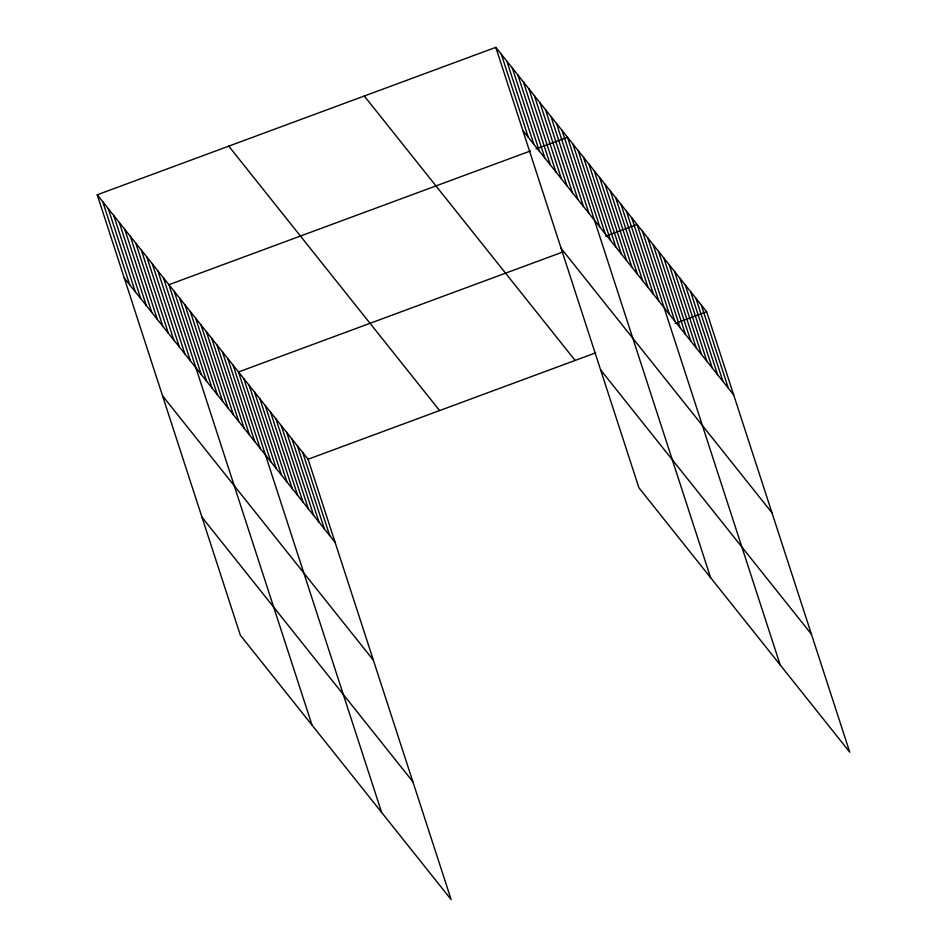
<?xml version="1.0" encoding="UTF-8"?>
<svg xmlns="http://www.w3.org/2000/svg" width="947" height="947" viewBox="0 0 947 947"><rect width="100%" height="100%" fill="white"/><g stroke="black" fill="none" stroke-linecap="round" stroke-linejoin="round"><path stroke-width="1.42" d="M97.233 194.798L308.083 459.224L451.174 899.65L240.337 635.224L97.233 194.798L495.826 47.35L706.663 311.776L849.767 752.202L638.917 487.776L495.826 47.35M530.509 150.94L168.921 284.704L312.025 725.13M535.99 148.916L567.513 137.256L710.605 577.682M563.098 251.89L238.502 371.97L381.605 812.384M605.571 236.17L637.094 224.522L780.186 664.936M308.083 459.224L595.687 352.829M675.152 323.436L706.663 311.776M522.803 130.402L733.653 394.84M561.121 248.339L771.971 512.765M600.599 369.839L811.449 634.265M364.287 96.014L575.137 360.44M228.76 146.146L439.609 410.572M124.211 277.85L335.06 542.288M162.529 395.787L373.378 660.213M202.019 517.287L412.856 781.725M701.313 305.064L728.302 388.116M695.962 298.352L722.952 381.404M690.612 291.64L717.601 374.692M685.261 284.929L712.251 367.981M679.91 278.217L706.888 361.269M674.56 271.505L701.538 354.557M669.198 264.793L696.187 347.845M663.847 258.081L690.837 341.133M658.496 251.369L685.486 334.421M653.146 244.657L680.135 327.709M647.795 237.946L674.785 320.997M642.445 231.234L669.422 314.286M631.732 217.81L658.721 300.862M626.381 211.086L653.371 294.15M621.031 204.374L648.02 287.438M615.68 197.663L642.67 280.726M610.33 190.951L637.319 274.014M604.979 184.239L631.957 267.303M599.617 177.527L626.606 260.591M594.266 170.815L621.256 253.879M588.916 164.103L615.905 247.155M583.565 157.391L610.555 240.443M578.215 150.68L605.204 233.731M572.864 143.968L599.842 227.02M561.997 130.343L588.975 213.395M556.481 123.43L583.47 206.482M550.965 116.505L577.954 199.568M545.448 109.592L572.438 192.643M539.932 102.678L566.922 185.73M534.416 95.765L561.405 178.817M528.911 88.84L555.889 171.904M523.395 81.927L550.385 164.979M517.879 75.014L544.868 158.066M512.363 68.101L539.352 151.153M506.846 61.176L533.836 144.24M501.33 54.263L528.319 137.327M302.72 452.512L329.71 535.576M297.37 445.8L324.359 528.864M292.019 439.088L319.009 522.14M286.669 432.377L313.658 515.428M281.318 425.665L308.308 508.717M275.968 418.953L302.945 502.005M270.617 412.241L297.595 495.293M265.255 405.529L292.244 488.581M259.904 398.817L286.894 481.869M254.554 392.105L281.543 475.157M249.203 385.393L276.193 468.445M243.853 378.682L270.842 461.734M233.151 365.258L260.129 448.31M227.789 358.546L254.779 441.598M222.438 351.834L249.428 434.886M217.088 345.11L244.077 428.174M211.737 338.399L238.727 421.462M206.387 331.687L233.376 414.75M201.036 324.975L228.014 408.039M195.674 318.263L222.663 401.327M190.323 311.551L217.313 394.615M184.973 304.839L211.962 387.903M179.622 298.127L206.612 381.191M174.272 291.416L201.261 374.467M163.405 277.791L190.394 360.843M157.889 270.878L184.878 353.929M152.372 263.953L179.362 347.016M146.856 257.039L173.846 340.103M141.34 250.126L168.329 333.178M135.835 243.213L162.813 326.265M130.319 236.288L157.309 319.352M124.803 229.375L151.792 312.439M119.286 222.462L146.276 305.514M113.77 215.549L140.76 298.601M108.254 208.636L135.243 291.688M102.749 201.711L129.727 284.775"/></g></svg>
